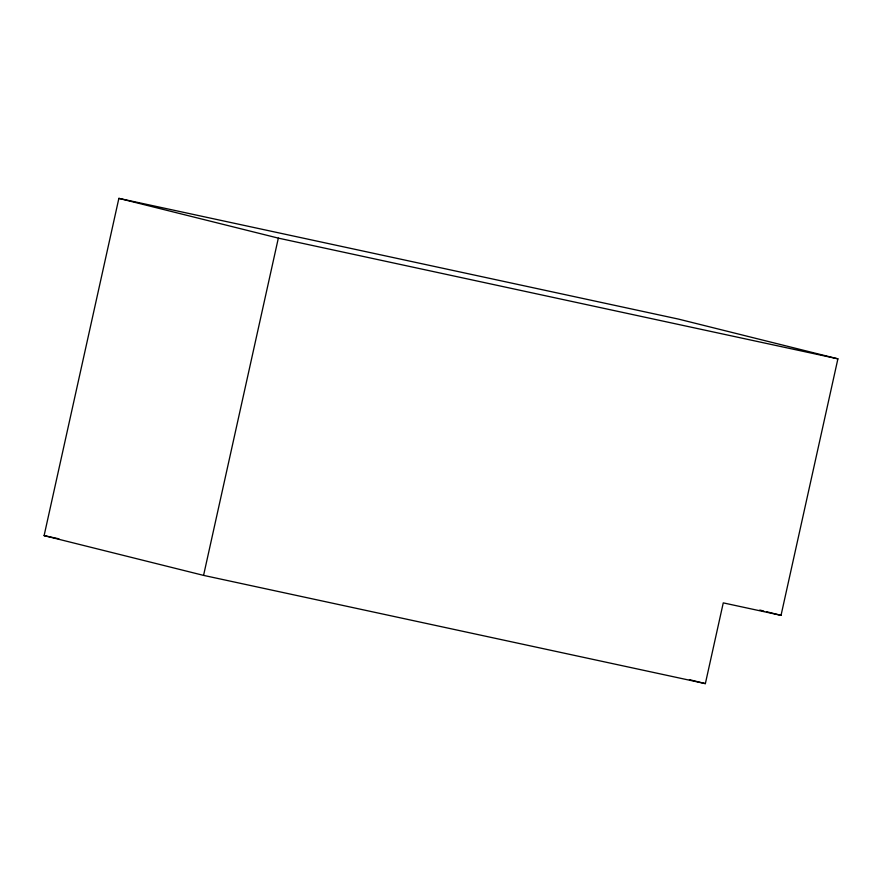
<?xml version="1.0" encoding="UTF-8"?>
<svg xmlns="http://www.w3.org/2000/svg" width="882" height="882" viewBox="0 0 882 882"><rect width="100%" height="100%" fill="white"/><g stroke="black" fill="none" stroke-linecap="round" stroke-linejoin="round"><path stroke-width="1.32" d="M44.1 535.617L118.872 198.373L678.434 319.086L837.9 358.842L781.033 615.349L723.262 602.88L705.357 683.627L203.566 575.384L44.1 535.617L58.896 538.814M203.566 575.384L278.337 238.129L118.872 198.373M278.337 238.129L837.9 358.842M759.777 610.046L763.757 611.039M766.414 611.7L781.033 615.349M689.415 679.658L705.357 683.627"/></g></svg>
